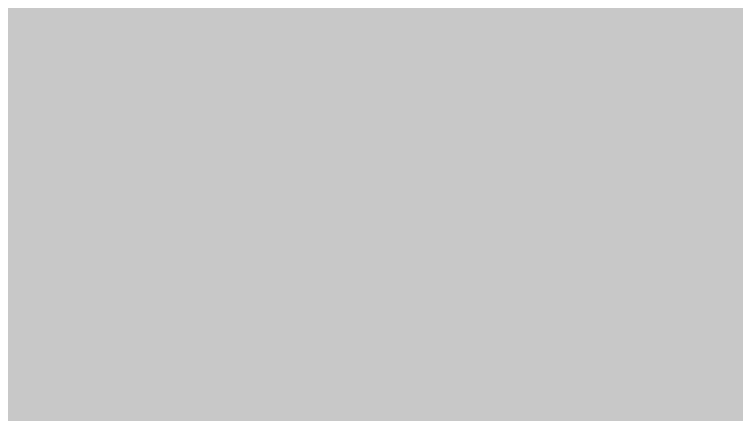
# Model space of a CAD drawing. Header units: metres. Extents: x 0 to 8.79, y -6.64 to 2.65.
# Drawn here: x 1.77529 to 1.78945, y -4.69528 to -4.68743 of the extents above; entities that cross this region are included whole.
import ezdxf

# ---------------------------------------------------------------- set-up
doc = ezdxf.new("R2010")
doc.units = ezdxf.units.M
doc.layers.add('VEG-RELLENO', color=253, linetype='Continuous', true_color=0x96c896)

# ---------------------------------------------------------------- blocks, each defined once
blk = doc.blocks.new('VEG_Helecho_ALZADO')
at = {"layer": 'VEG-RELLENO', "true_color": 0x8cabc7}
h = blk.add_hatch(color=253, dxfattribs=at)
h.dxf.hatch_style = 1
h.paths.add_polyline_path([(0.165, 0.2703), (0.1641, 0.2676), (0.1607, 0.2646), (0.158, 0.264), (-0.158, 0.264), (-0.1604, 0.2644), (-0.1614, 0.2712), (-0.1629, 0.2755), (-0.16, 0.2766), (-0.16, 0.278), (-0.1509, 0.278), (-0.1515, 0.2795), (-0.1497, 0.28), (-0.145, 0.28), (-0.1457, 0.278), (-0.1393, 0.278), (-0.1396, 0.28), (-0.135, 0.28), (-0.1358, 0.278), (-0.1283, 0.278), (-0.1283, 0.28), (-0.1231, 0.28), (-0.1237, 0.278), (-0.1158, 0.278), (-0.1158, 0.28), (-0.1136, 0.28), (-0.1144, 0.278), (-0.1058, 0.278), (-0.1055, 0.28), (-0.1021, 0.28), (-0.1031, 0.278), (-0.0942, 0.278), (-0.0938, 0.28), (-0.0918, 0.28), (-0.093, 0.278), (-0.0835, 0.278), (-0.0828, 0.28), (-0.0776, 0.28), (-0.0786, 0.278), (-0.0698, 0.278), (-0.0695, 0.28), (-0.0661, 0.28), (-0.0675, 0.278), (-0.0585, 0.278), (-0.0584, 0.2784), (-0.0582, 0.278), (-0.0459, 0.278), (-0.0458, 0.28), (-0.0426, 0.2794), (-0.0426, 0.278), (-0.0193, 0.278), (-0.0212, 0.2786), (-0.02, 0.28), (-0.0183, 0.28), (-0.0169, 0.278), (-0.0082, 0.278), (-0.0091, 0.28), (0.0188, 0.28), (0.0183, 0.278), (0.053, 0.278), (0.0535, 0.2793), (0.0564, 0.278), (0.0648, 0.278), (0.0659, 0.28), (0.0695, 0.28), (0.069, 0.278), (0.0777, 0.278), (0.0789, 0.28), (0.0808, 0.28), (0.0804, 0.278), (0.0888, 0.278), (0.0898, 0.28), (0.0951, 0.28), (0.0943, 0.278), (0.1038, 0.278), (0.1049, 0.28), (0.1092, 0.28), (0.1082, 0.278), (0.1185, 0.278), (0.1198, 0.28), (0.1227, 0.28), (0.1215, 0.278), (0.132, 0.278), (0.1331, 0.28), (0.1373, 0.28), (0.1358, 0.278), (0.1463, 0.278), (0.1474, 0.28), (0.1537, 0.28), (0.1519, 0.278), (0.16, 0.278), (0.16, 0.2751), (0.162, 0.2787), (0.1624, 0.2784), (0.1647, 0.275)])

msp = doc.modelspace()

# ---------------------------------------------------------------- block references
msp.add_blockref('VEG_Helecho_ALZADO', (1.85, -4.965228))

doc.saveas('drawing.dxf')
